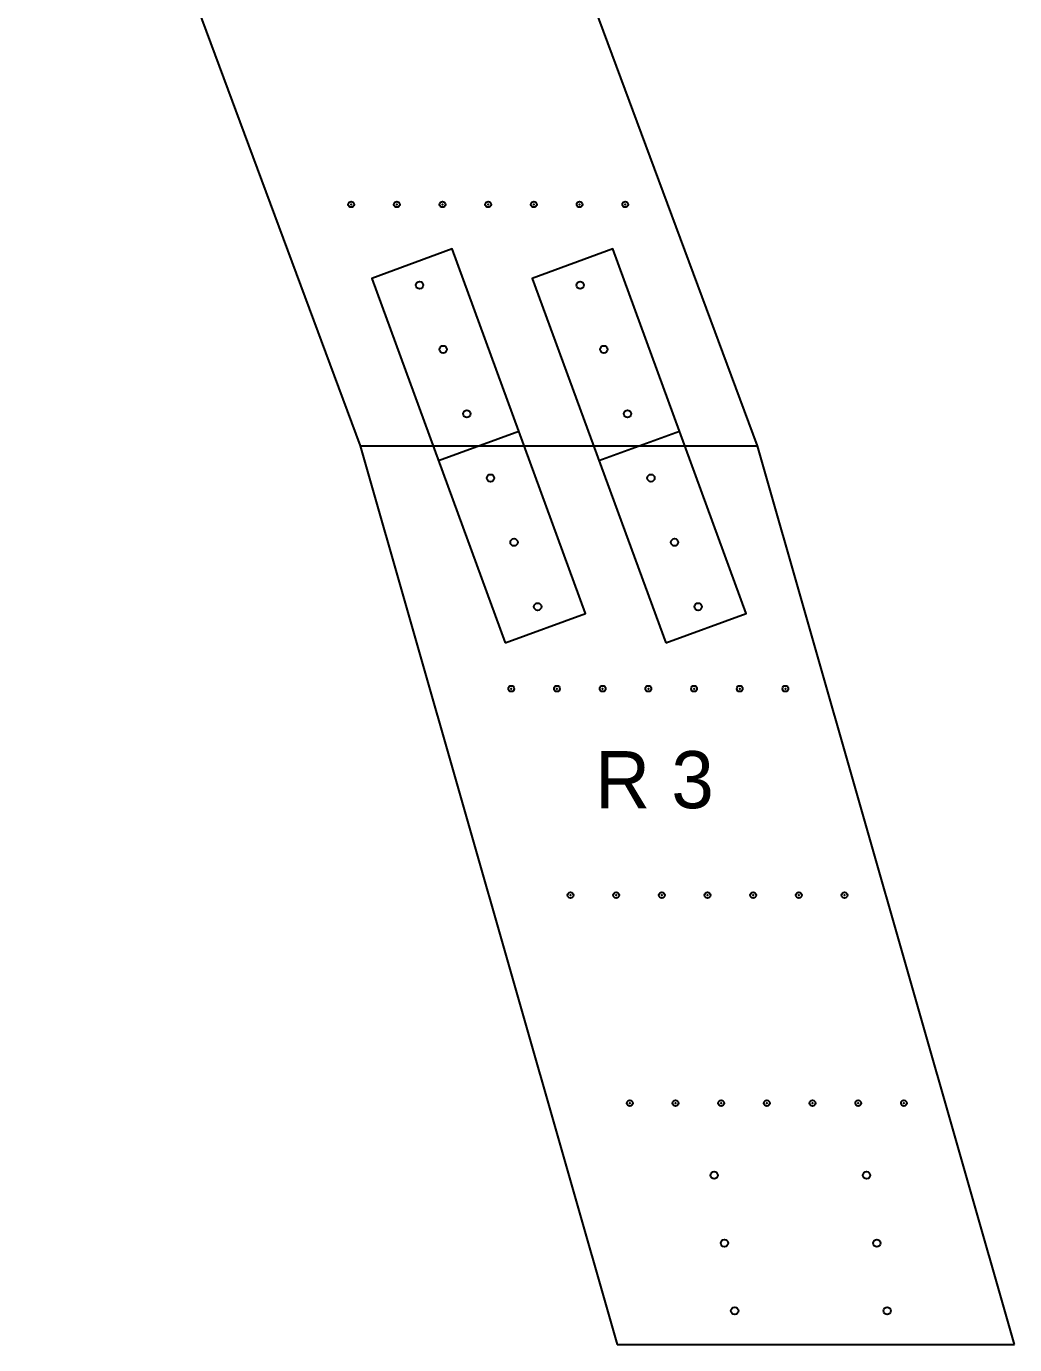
# Model space of a CAD drawing. Extents: x 50 to 797, y -88 to 551.
# Drawn here: x 174.2 to 260.7, y 315.2 to 430.6 of the extents above; entities that cross this region are included whole.
import ezdxf

# ---------------------------------------------------------------- set-up
doc = ezdxf.new("R2010")
doc.units = 0
doc.header["$PDMODE"] = 32
doc.header["$PDSIZE"] = 0.51
doc.layers.get('0').update_dxf_attribs({"linetype": 'CONTINUOUS'})
for name, color, linetype in [('_JOINT_INDICATION', 4, 'CONTINUOUS'), ('DRILLING', 3, 'CONTINUOUS'), ('ENGRAVE', 4, 'CONTINUOUS')]:
    doc.layers.add(name, color=color, linetype=linetype)

# ---------------------------------------------------------------- blocks, each defined once
blk = doc.blocks.new('*U109')
blk.add_text('R 3', height=5).set_placement((224, 362.16))
blk = doc.blocks.new('*U82')
at = {"layer": 'ENGRAVE'}
blk.add_point((0, 0), dxfattribs=at)
blk = doc.blocks.new('*U83')
at = {"layer": 'ENGRAVE', "color": 0, "linetype": 'BYBLOCK'}
for p in [(-24, 0), (-20, 0), (-16, 0), (-12, 0), (-8, 0), (-4, 0), (0, 0)]:
    blk.add_blockref('*U82', p, dxfattribs=at)
blk = doc.blocks.new('*U84')
at = {"layer": 'ENGRAVE'}
blk.add_point((0, 0), dxfattribs=at)
blk = doc.blocks.new('*U85')
at = {"layer": 'ENGRAVE', "color": 0, "linetype": 'BYBLOCK'}
for p in [(-24, 0), (-20, 0), (-16, 0), (-12, 0), (-8, 0), (-4, 0), (0, 0)]:
    blk.add_blockref('*U84', p, dxfattribs=at)
blk = doc.blocks.new('*U86')
at = {"layer": 'ENGRAVE'}
blk.add_point((0, 0), dxfattribs=at)
blk = doc.blocks.new('*U87')
at = {"layer": 'ENGRAVE', "color": 0, "linetype": 'BYBLOCK'}
for p in [(-24, 0), (-20, 0), (-16, 0), (-12, 0), (-8, 0), (-4, 0), (0, 0)]:
    blk.add_blockref('*U86', p, dxfattribs=at)
blk = doc.blocks.new('*U92')
at = {"layer": 'ENGRAVE'}
blk.add_point((0, 0), dxfattribs=at)
blk = doc.blocks.new('*U93')
at = {"layer": 'ENGRAVE', "color": 0, "linetype": 'BYBLOCK'}
for p in [(-24, 0), (-20, 0), (-16, 0), (-12, 0), (-8, 0), (-4, 0), (0, 0)]:
    blk.add_blockref('*U92', p, dxfattribs=at)

msp = doc.modelspace()

# ---------------------------------------------------------------- linework, layer by layer
at = {"color": 7, "linetype": 'CONTINUOUS'}
for p, q in [((174.21, 472.62), (203.43, 393.9)), ((238.23, 393.9), (209.02, 472.62)), ((203.43, 393.9), (238.23, 393.9)), ((203.43, 393.9), (225.94, 315.18)), ((203.43, 393.9), (238.23, 393.9)), ((260.74, 315.18), (238.23, 393.9)), ((225.94, 315.18), (260.74, 315.18))]:
    msp.add_line(p, q, dxfattribs=at)
at = {"layer": '_JOINT_INDICATION'}
for p, q in [((210.29, 392.61), (217.33, 395.19)), ((224.35, 392.61), (231.39, 395.19))]:
    msp.add_line(p, q, dxfattribs=at)
for points in [[(216.13, 376.64), (223.18, 379.22), (211.49, 411.15), (204.45, 408.57)], [(230.19, 376.64), (237.23, 379.22), (225.55, 411.15), (218.5, 408.57)]]:
    msp.add_lwpolyline(points, close=True, dxfattribs=at)
at = {"layer": 'DRILLING'}
for centre in [(208.64, 407.98), (222.7, 407.98), (210.71, 402.35), (224.77, 402.35), (212.78, 396.71), (226.84, 396.71), (214.85, 391.08), (228.9, 391.08), (216.91, 385.45), (230.97, 385.45), (218.98, 379.81), (233.04, 379.81), (234.43, 330.01), (247.78, 330.01), (235.33, 324.07), (248.68, 324.07), (236.23, 318.14), (249.58, 318.14)]:
    msp.add_circle(centre, 0.322, dxfattribs=at)

# ---------------------------------------------------------------- block references
msp.add_blockref('*U109', (0, 0))
at = {"layer": 'ENGRAVE', "rotation": 180}
for name, p in [('*U93', (202.65, 415.05)), ('*U83', (216.67, 372.63)), ('*U85', (221.85, 354.54)), ('*U87', (227.05, 336.33))]:
    msp.add_blockref(name, p, dxfattribs=at)

doc.saveas('drawing.dxf')
